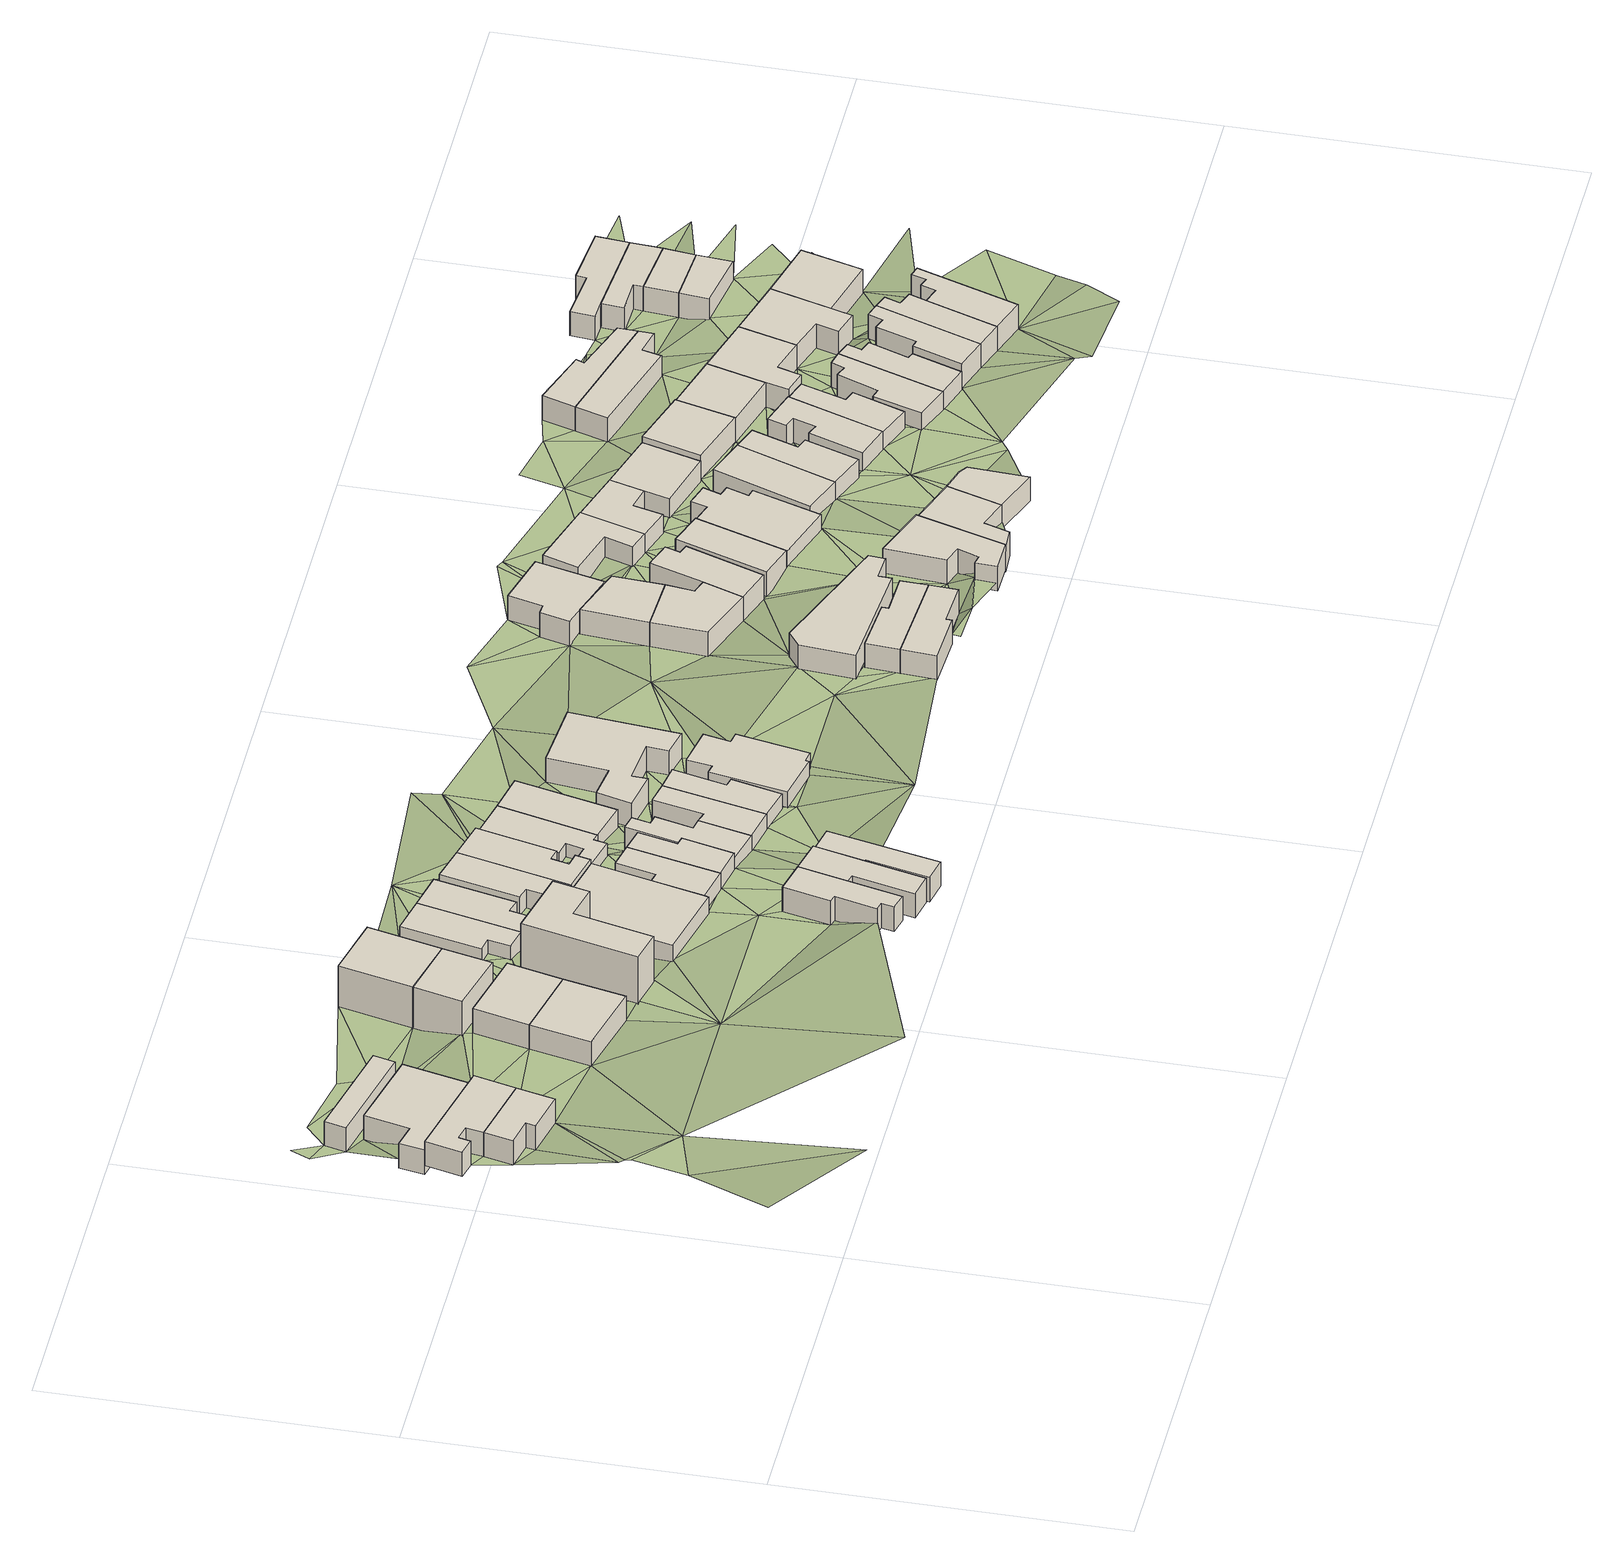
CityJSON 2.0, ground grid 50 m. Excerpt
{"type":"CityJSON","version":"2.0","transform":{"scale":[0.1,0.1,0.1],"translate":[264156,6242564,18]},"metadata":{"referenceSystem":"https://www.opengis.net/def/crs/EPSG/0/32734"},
"CityObjects":{
"building1":{"type":"Building","attributes":{"address":"Victoria Walk Woodstock 7915 Cape Town","building":"house","building:levels":1,"building_height":4.1,"plus_code":"4FRW3C9X+QFF","ground_height":21.72,"roof_height":25.82},"geometry":[{"type":"Solid","lod":"1","boundaries":[[[[0,1,2,3]],[[1,4,5,2]],[[4,6,7,5]],[[6,8,9,7]],[[8,10,11,9]],[[10,0,3,11]],[[3,2,5,7,9,11]],[[10,8,6,4,1,0]]]]}]},
"building2":{"type":"Building","attributes":{"address":"14 Victoria Walk Woodstock 7915 Cape Town","building":"house","building:levels":1,"building_height":4.1,"plus_code":"4FRW3C9X+QFV","ground_height":21.72,"roof_height":25.82},"geometry":[{"type":"Solid","lod":"1","boundaries":[[[[12,13,14,15]],[[13,16,17,14]],[[16,18,19,17]],[[18,20,21,19]],[[20,22,23,21]],[[22,0,3,23]],[[0,10,11,3]],[[10,12,15,11]],[[15,14,17,19,21,23,3,11]],[[10,0,22,20,18,16,13,12]]]]}]},
"building3":{"type":"Building","attributes":{"address":"12 Victoria Walk Woodstock 7915 Cape Town","building":"house","building:levels":1,"building_height":4.1,"plus_code":"4FRW3C9X+RFG","ground_height":20.21,"roof_height":24.31},"geometry":[{"type":"Solid","lod":"1","boundaries":[[[[24,25,26,27]],[[25,28,29,26]],[[28,30,31,29]],[[30,32,33,31]],[[32,34,35,33]],[[34,24,27,35]],[[27,26,29,31,33,35]],[[34,32,30,28,25,24]]]]}]},
"building4":{"type":"Building","attributes":{"building":"garage","building:levels":1,"building_height":4.1,"plus_code":"4FRW3C9X+VF4","ground_height":20.21,"roof_height":24.31},"geometry":[{"type":"Solid","lod":"1","boundaries":[[[[36,37,38,39]],[[37,40,41,38]],[[40,42,43,41]],[[42,36,39,43]],[[39,38,41,43]],[[42,40,37,36]]]]}]},
"building5":{"type":"Building","attributes":{"address":"15 Victoria Walk Woodstock Cape Town","building":"house","building:levels":1,"building_height":4.1,"plus_code":"4FRW3C9X+QH7","ground_height":21.55,"roof_height":25.65},"geometry":[{"type":"Solid","lod":"1","boundaries":[[[[44,45,46,47]],[[45,48,49,46]],[[48,50,51,49]],[[50,44,47,51]],[[47,46,49,51]],[[50,48,45,44]]]]}]},
"building6":{"type":"Building","attributes":{"address":"13 Victoria Walk Woodstock Cape Town","building":"house","building:levels":1,"building_height":4.1,"plus_code":"4FRW3C9X+QHW","ground_height":21.55,"roof_height":25.65},"geometry":[{"type":"Solid","lod":"1","boundaries":[[[[45,44,47,46]],[[44,52,53,47]],[[52,54,55,53]],[[54,45,46,55]],[[46,47,53,55]],[[54,52,44,45]]]]}]},
"building7":{"type":"Building","attributes":{"address":"11 Victoria Walk Woodstock Cape Town","building":"house","building:levels":2,"building_height":6.9,"plus_code":"4FRW3C9X+RHG","ground_height":20.07,"roof_height":26.97},"geometry":[{"type":"Solid","lod":"1","boundaries":[[[[56,57,58,59]],[[57,60,61,58]],[[60,62,63,61]],[[62,56,59,63]],[[59,58,61,63]],[[62,60,57,56]]]]}]},
"building8":{"type":"Building","attributes":{"address":"9 Victoria Walk Woodstock Cape Town","building":"house","building:levels":2,"building_height":6.9,"plus_code":"4FRW3C9X+VH5","ground_height":20.07,"roof_height":26.97},"geometry":[{"type":"Solid","lod":"1","boundaries":[[[[57,56,59,58]],[[56,64,65,59]],[[64,66,67,65]],[[66,57,58,67]],[[58,59,65,67]],[[66,64,56,57]]]]}]},
"building9":{"type":"Building","attributes":{"building":"yes","building:levels":3,"building_height":9.7,"plus_code":"4FRW3C9X+QJ2","ground_height":20.78,"roof_height":30.48},"geometry":[{"type":"Solid","lod":"1","boundaries":[[[[68,69,70,71]],[[69,72,73,70]],[[72,74,75,73]],[[74,76,77,75]],[[76,78,79,77]],[[78,68,71,79]],[[71,70,73,75,77,79]],[[78,76,74,72,69,68]]]]}]},
"building10":{"type":"Building","attributes":{"address":"18 Clarence Street Woodstock Cape Town","building":"house","building:levels":1,"building_height":4.1,"plus_code":"4FRW3C9X+RJQ","ground_height":19.46,"roof_height":23.56},"geometry":[{"type":"Solid","lod":"1","boundaries":[[[[80,81,82,83]],[[81,84,85,82]],[[84,86,87,85]],[[86,88,89,87]],[[88,90,91,89]],[[90,80,83,91]],[[83,82,85,87,89,91]],[[90,88,86,84,81,80]]]]}]},
"building11":{"type":"Building","attributes":{"address":"32 Barton Street Woodstock Cape Town","building":"house","building:levels":1,"building_height":4.1,"plus_code":"4FRW3C9X+MP2","ground_height":22.44,"roof_height":26.54},"geometry":[{"type":"Solid","lod":"1","boundaries":[[[[92,93,94,95]],[[93,96,97,94]],[[96,98,99,97]],[[98,100,101,99]],[[100,102,103,101]],[[102,104,105,103]],[[104,106,107,105]],[[106,108,109,107]],[[108,92,95,109]],[[95,94,97,99,101,103,105,107,109]],[[108,106,104,102,100,98,96,93,92]]]]}]},
"building12":{"type":"Building","attributes":{"building":"yes","building:levels":1,"building_height":4.1,"plus_code":"4FRW3C9X+QM8","ground_height":20.78,"roof_height":24.88},"geometry":[{"type":"Solid","lod":"1","boundaries":[[[[110,111,112,113]],[[111,114,115,112]],[[114,116,117,115]],[[116,118,119,117]],[[118,120,121,119]],[[120,110,113,121]],[[113,112,115,117,119,121]],[[120,118,116,114,111,110]]]]}]},
"building13":{"type":"Building","attributes":{"address":"34 Barton Street Woodstock Cape Town","building":"house","building:levels":1,"building_height":4.1,"plus_code":"4FRW3C9X+JPM","ground_height":22.44,"roof_height":26.54},"geometry":[{"type":"Solid","lod":"1","boundaries":[[[[122,92,95,123]],[[92,108,109,95]],[[108,124,125,109]],[[124,126,127,125]],[[126,128,129,127]],[[128,130,131,129]],[[130,122,123,131]],[[123,95,109,125,127,129,131]],[[130,128,126,124,108,92,122]]]]}]},
"building14":{"type":"Building","attributes":{"address":"16 Clarence Street Woodstock Cape Town","building":"house","building:levels":1,"building_height":4.1,"plus_code":"4FRW3C9X+RMF","ground_height":19.46,"roof_height":23.56},"geometry":[{"type":"Solid","lod":"1","boundaries":[[[[80,90,91,83]],[[90,132,133,91]],[[132,134,135,133]],[[134,136,137,135]],[[136,138,139,137]],[[138,80,83,139]],[[83,91,133,135,137,139]],[[138,136,134,132,90,80]]]]}]},
"building15":{"type":"Building","attributes":{"address":"23 Barton Street Woodstock Cape Town","building":"house","building:levels":1,"building_height":4.1,"plus_code":"4FRW3C9X+PPJ","ground_height":20.78,"roof_height":24.88},"geometry":[{"type":"Solid","lod":"1","boundaries":[[[[140,141,142,143]],[[141,144,145,142]],[[144,110,113,145]],[[110,120,121,113]],[[120,146,147,121]],[[146,140,143,147]],[[143,142,145,113,121,147]],[[146,120,110,144,141,140]]]]}]},
"building16":{"type":"Building","attributes":{"address":"36 Barton Street Woodstock Cape Town","building":"house","building:levels":1,"building_height":4.1,"plus_code":"4FRW3C9X+JPG","ground_height":21.69,"roof_height":25.79},"geometry":[{"type":"Solid","lod":"1","boundaries":[[[[148,149,150,151]],[[149,152,153,150]],[[152,154,155,153]],[[154,156,157,155]],[[156,158,159,157]],[[158,148,151,159]],[[151,150,153,155,157,159]],[[158,156,154,152,149,148]]]]}]},
"building17":{"type":"Building","attributes":{"address":"14 Clarence Street Woodstock Cape Town","building":"house","building:levels":1,"building_height":4.1,"plus_code":"4FRW3C9X+RMH","ground_height":19.46,"roof_height":23.56},"geometry":[{"type":"Solid","lod":"1","boundaries":[[[[160,161,162,163]],[[161,164,165,162]],[[164,166,167,165]],[[166,168,169,167]],[[168,170,171,169]],[[170,172,173,171]],[[172,174,175,173]],[[174,160,163,175]],[[163,162,165,167,169,171,173,175]],[[174,172,170,168,166,164,161,160]]]]}]},
"building18":{"type":"Building","attributes":{"address":"25 Barton Street Woodstock Cape Town","building":"house","building:levels":1,"building_height":4.1,"plus_code":"4FRW3C9X+PPG","ground_height":20.78,"roof_height":24.88},"geometry":[{"type":"Solid","lod":"1","boundaries":[[[[176,177,178,179]],[[177,180,181,178]],[[180,140,143,181]],[[140,146,147,143]],[[146,182,183,147]],[[182,176,179,183]],[[179,178,181,143,147,183]],[[182,146,140,180,177,176]]]]}]},
"building19":{"type":"Building","attributes":{"address":"12 Clarence Street Woodstock Cape Town","building":"house","building:levels":1,"building_height":4.1,"plus_code":"4FRW3C9X+RP7","ground_height":19.46,"roof_height":23.56},"geometry":[{"type":"Solid","lod":"1","boundaries":[[[[160,174,175,163]],[[174,184,185,175]],[[184,186,187,185]],[[186,188,189,187]],[[188,190,191,189]],[[190,192,193,191]],[[192,194,195,193]],[[194,160,163,195]],[[163,175,185,187,189,191,193,195]],[[194,192,190,188,186,184,174,160]]]]}]},
"building20":{"type":"Building","attributes":{"address":"27 Barton Street Woodstock Cape Town","building":"house","building:levels":1,"building_height":4.1,"plus_code":"4FRW3C9X+PPQ","ground_height":19.94,"roof_height":24.04},"geometry":[{"type":"Solid","lod":"1","boundaries":[[[[196,197,198,199]],[[197,200,201,198]],[[200,202,203,201]],[[202,204,205,203]],[[204,206,207,205]],[[206,208,209,207]],[[208,210,211,209]],[[210,212,213,211]],[[212,196,199,213]],[[199,198,201,203,205,207,209,211,213]],[[212,210,208,206,204,202,200,197,196]]]]}]},
"building21":{"type":"Building","attributes":{"address":"10 Clarence Street Woodstock Cape Town","building":"house","building:levels":1,"building_height":4.1,"plus_code":"4FRW3C9X+RP9","ground_height":18.64,"roof_height":22.74},"geometry":[{"type":"Solid","lod":"1","boundaries":[[[[214,215,216,217]],[[215,218,219,216]],[[218,220,221,219]],[[220,222,223,221]],[[222,224,225,223]],[[224,226,227,225]],[[226,228,229,227]],[[228,230,231,229]],[[230,232,233,231]],[[232,214,217,233]],[[217,216,219,221,223,225,227,229,231,233]],[[232,230,228,226,224,222,220,218,215,214]]]]}]},
"building22":{"type":"Building","attributes":{"address":"29 Barton Street Woodstock Cape Town","building":"house","building:levels":1,"building_height":4.1,"plus_code":"4FRW3C9X+PQ7","ground_height":19.94,"roof_height":24.04},"geometry":[{"type":"Solid","lod":"1","boundaries":[[[[234,235,236,237]],[[235,238,239,236]],[[238,196,199,239]],[[196,212,213,199]],[[212,240,241,213]],[[240,234,237,241]],[[237,236,239,199,213,241]],[[240,212,196,238,235,234]]]]}]},
"building23":{"type":"Building","attributes":{"address":"31 Barton Street Woodstock Cape Town","building":"house","building:levels":1,"building_height":4.1,"plus_code":"4FRW3C9X+PQQ","ground_height":19.94,"roof_height":24.04},"geometry":[{"type":"Solid","lod":"1","boundaries":[[[[234,240,241,237]],[[240,242,243,241]],[[242,244,245,243]],[[244,246,247,245]],[[246,248,249,247]],[[248,234,237,249]],[[237,241,243,245,247,249]],[[248,246,244,242,240,234]]]]}]},
"building24":{"type":"Building","attributes":{"address":"8 Clarence Street Woodstock Cape Town","building":"house","building:levels":1,"building_height":4.1,"plus_code":"4FRW3C9X+RQ3","ground_height":18.64,"roof_height":22.74},"geometry":[{"type":"Solid","lod":"1","boundaries":[[[[214,232,233,217]],[[232,250,251,233]],[[250,252,253,251]],[[252,214,217,253]],[[217,233,251,253]],[[252,250,232,214]]]]}]},
"building25":{"type":"Building","attributes":{"address":"12 Mountain Road Woodstock Cape Town","building":"house","building:levels":1,"building_height":4.1,"plus_code":"4FRW3C9X+PR3","ground_height":19.94,"roof_height":24.04},"geometry":[{"type":"Solid","lod":"1","boundaries":[[[[254,255,256,257]],[[255,258,259,256]],[[258,260,261,259]],[[260,262,263,261]],[[262,264,265,263]],[[264,266,267,265]],[[266,268,269,267]],[[268,270,271,269]],[[270,272,273,271]],[[272,254,257,273]],[[257,256,259,261,263,265,267,269,271,273]],[[272,270,268,266,264,262,260,258,255,254]]]]}]},
"building26":{"type":"Building","attributes":{"address":"6 Clarence Street Woodstock Cape Town","building":"house","building:levels":1,"building_height":4.1,"plus_code":"4FRW3C9X+QRM","ground_height":19.94,"roof_height":24.04},"geometry":[{"type":"Solid","lod":"1","boundaries":[[[[274,275,276,277]],[[275,278,279,276]],[[278,280,281,279]],[[280,282,283,281]],[[282,284,285,283]],[[284,286,287,285]],[[286,288,289,287]],[[288,290,291,289]],[[290,292,293,291]],[[292,274,277,293]],[[277,276,279,281,283,285,287,289,291,293]],[[292,290,288,286,284,282,280,278,275,274]]]]}]},
"building27":{"type":"Building","attributes":{"address":"29 Mountain Road Woodstock Cape Town","building":"house","building:levels":1,"building_height":4.1,"plus_code":"4FRW3C9X+JXV","ground_height":21.05,"roof_height":25.15},"geometry":[{"type":"Solid","lod":"1","boundaries":[[[[294,295,296,297]],[[295,298,299,296]],[[298,300,301,299]],[[300,302,303,301]],[[302,304,305,303]],[[304,294,297,305]],[[297,296,299,301,303,305]],[[304,302,300,298,295,294]]]]}]},
"building28":{"type":"Building","attributes":{"address":"27 Mountain Road Woodstock Cape Town","building":"house","building:levels":1,"building_height":4.1,"plus_code":"4FRW3C9X+MX7","ground_height":21.05,"roof_height":25.15},"geometry":[{"type":"Solid","lod":"1","boundaries":[[[[304,302,303,305]],[[302,306,307,303]],[[306,308,309,307]],[[308,310,311,309]],[[310,312,313,311]],[[312,304,305,313]],[[305,303,307,309,311,313]],[[312,310,308,306,302,304]]]]}]},
"building29":{"type":"Building","attributes":{"address":"25 Mountain Road Woodstock Cape Town","building":"retail","building:levels":1,"building_height":4.1,"plus_code":"4FRW3C9X+MXR","ground_height":21.05,"roof_height":25.15},"geometry":[{"type":"Solid","lod":"1","boundaries":[[[[314,315,316,317]],[[315,318,319,316]],[[318,320,321,319]],[[320,322,323,321]],[[322,324,325,323]],[[324,326,327,325]],[[326,314,317,327]],[[317,316,319,321,323,325,327]],[[326,324,322,320,318,315,314]]]]}]},
"building30":{"type":"Building","attributes":{"building":"house","building:levels":1,"building_height":4.1,"plus_code":"4FRW3C9X+QX2","ground_height":19.54,"roof_height":23.64},"geometry":[{"type":"Solid","lod":"1","boundaries":[[[[328,329,330,331]],[[329,332,333,330]],[[332,334,335,333]],[[334,336,337,335]],[[336,338,339,337]],[[338,328,331,339]],[[331,330,333,335,337,339]],[[338,336,334,332,329,328]]]]}]},
"building31":{"type":"Building","attributes":{"address":"15 Mountain Road Woodstock Cape Town","building":"house","building:levels":1,"building_height":4.1,"plus_code":"4FRW3C9X+QXR","ground_height":19.54,"roof_height":23.64},"geometry":[{"type":"Solid","lod":"1","boundaries":[[[[332,340,341,333]],[[340,342,343,341]],[[342,334,335,343]],[[334,332,333,335]],[[333,341,343,335]],[[334,342,340,332]]]]}]},
"building32":{"type":"Building","attributes":{"address":"13 Mountain Road Woodstock Cape Town","building":"house","building:levels":1,"building_height":4.1,"plus_code":"4FRW3C9X+RXF","ground_height":18.32,"roof_height":22.42},"geometry":[{"type":"Solid","lod":"1","boundaries":[[[[344,345,346,347]],[[345,348,349,346]],[[348,350,351,349]],[[350,352,353,351]],[[352,354,355,353]],[[354,344,347,355]],[[347,346,349,351,353,355]],[[354,352,350,348,345,344]]]]}]},
"building33":{"type":"Building","attributes":{"address":"Cape Town","building":"house","building:levels":1,"building_height":4.1,"plus_code":"4FRW3F92+Q26","ground_height":19.54,"roof_height":23.64},"geometry":[{"type":"Solid","lod":"1","boundaries":[[[[338,356,357,339]],[[356,358,359,357]],[[358,360,361,359]],[[360,362,363,361]],[[362,364,365,363]],[[364,328,331,365]],[[328,338,339,331]],[[339,357,359,361,363,365,331]],[[328,364,362,360,358,356,338]]]]}]},
"building34":{"type":"Building","attributes":{"address":"12 Dundonald Street Woodstock Cape Town","building":"house","building:levels":1,"building_height":4.1,"plus_code":"4FRW3F92+M25","ground_height":21.05,"roof_height":25.15},"geometry":[{"type":"Solid","lod":"1","boundaries":[[[[366,367,368,369]],[[367,370,371,368]],[[370,372,373,371]],[[372,374,375,373]],[[374,376,377,375]],[[376,378,379,377]],[[378,380,381,379]],[[380,366,369,381]],[[369,368,371,373,375,377,379,381]],[[380,378,376,374,372,370,367,366]]]]}]},
"building35":{"type":"Building","attributes":{"address":"Cape Town","building":"house","building:levels":1,"building_height":4.1,"plus_code":"4FRW3F92+Q23","ground_height":19.54,"roof_height":23.64},"geometry":[{"type":"Solid","lod":"1","boundaries":[[[[382,383,384,385]],[[383,386,387,384]],[[386,388,389,387]],[[388,382,385,389]],[[385,384,387,389]],[[388,386,383,382]]]]}]},
"building36":{"type":"Building","attributes":{"address":"14 Dundonald Street Woodstock Cape Town","building":"house","building:levels":1,"building_height":4.1,"plus_code":"4FRW3F92+J3V","ground_height":20.57,"roof_height":24.67},"geometry":[{"type":"Solid","lod":"1","boundaries":[[[[390,391,392,393]],[[391,394,395,392]],[[394,396,397,395]],[[396,398,399,397]],[[398,400,401,399]],[[400,390,393,401]],[[393,392,395,397,399,401]],[[400,398,396,394,391,390]]]]}]},
"building37":{"type":"Building","attributes":{"address":"15 Carey Street Woodstock Cape Town","building":"house","building:levels":1,"building_height":4.1,"plus_code":"4FRW3F92+R2F","ground_height":18.37,"roof_height":22.47},"geometry":[{"type":"Solid","lod":"1","boundaries":[[[[402,403,404,405]],[[403,406,407,404]],[[406,408,409,407]],[[408,410,411,409]],[[410,412,413,411]],[[412,402,405,413]],[[405,404,407,409,411,413]],[[412,410,408,406,403,402]]]]}]},
"building38":{"type":"Building","attributes":{"address":"Cape Town","building":"house","building:levels":1,"building_height":4.1,"plus_code":"4FRW3F92+P2Q","ground_height":19.34,"roof_height":23.44},"geometry":[{"type":"Solid","lod":"1","boundaries":[[[[414,415,416,417]],[[415,418,419,416]],[[418,420,421,419]],[[420,422,423,421]],[[422,424,425,423]],[[424,426,427,425]],[[426,428,429,427]],[[428,430,431,429]],[[430,432,433,431]],[[432,414,417,433]],[[417,416,419,421,423,425,427,429,431,433]],[[432,430,428,426,424,422,420,418,415,414]]]]}]},
"building39":{"type":"Building","attributes":{"address":"16 Dundonald Street Woodstock Cape Town","building":"house","building:levels":1,"building_height":4.1,"plus_code":"4FRW3F92+J3X","ground_height":20.57,"roof_height":24.67},"geometry":[{"type":"Solid","lod":"1","boundaries":[[[[400,398,399,401]],[[398,434,435,399]],[[434,436,437,435]],[[436,438,439,437]],[[438,400,401,439]],[[401,399,435,437,439]],[[438,436,434,398,400]]]]}]},
"building40":{"type":"Building","attributes":{"address":"13 Carey Street Woodstock Cape Town","building":"house","building:levels":1,"building_height":4.1,"plus_code":"4FRW3F92+R36","ground_height":18.31,"roof_height":22.41},"geometry":[{"type":"Solid","lod":"1","boundaries":[[[[440,441,442,443]],[[441,444,445,442]],[[444,446,447,445]],[[446,448,449,447]],[[448,450,451,449]],[[450,440,443,451]],[[443,442,445,447,449,451]],[[450,448,446,444,441,440]]]]}]},
"building41":{"type":"Building","attributes":{"address":"Dundonald Street Woodstock Cape Town","building":"house","building:levels":1,"building_height":4.1,"plus_code":"4FRW3F92+P3X","ground_height":19.34,"roof_height":23.44},"geometry":[{"type":"Solid","lod":"1","boundaries":[[[[452,453,454,455]],[[453,456,457,454]],[[456,458,459,457]],[[458,452,455,459]],[[455,454,457,459]],[[458,456,453,452]]]]}]},
"building42":{"type":"Building","attributes":{"address":"11 Carey Street Woodstock Cape Town","building":"house","building:levels":1,"building_height":4.1,"plus_code":"4FRW3F92+Q3X","ground_height":18.31,"roof_height":22.41},"geometry":[{"type":"Solid","lod":"1","boundaries":[[[[460,440,443,461]],[[440,450,451,443]],[[450,462,463,451]],[[462,464,465,463]],[[464,460,461,465]],[[461,443,451,463,465]],[[464,462,450,440,460]]]]}]},
"building43":{"type":"Building","attributes":{"address":"Dundonald Street Woodstock Cape Town","building":"house","building:levels":1,"building_height":4.1,"plus_code":"4FRW3F92+P4M","ground_height":19.34,"roof_height":23.44},"geometry":[{"type":"Solid","lod":"1","boundaries":[[[[458,466,467,459]],[[466,468,469,467]],[[468,470,471,469]],[[470,472,473,471]],[[472,452,455,473]],[[452,458,459,455]],[[459,467,469,471,473,455]],[[452,472,470,468,466,458]]]]}]},
"building44":{"type":"Building","attributes":{"address":"17 Dundonald Street Woodstock Cape Town","building":"house","building:levels":1,"building_height":4.1,"plus_code":"4FRW3F92+P49","ground_height":19.34,"roof_height":23.44},"geometry":[{"type":"Solid","lod":"1","boundaries":[[[[474,475,476,477]],[[475,478,479,476]],[[478,480,481,479]],[[480,482,483,481]],[[482,484,485,483]],[[484,486,487,485]],[[486,488,489,487]],[[488,474,477,489]],[[477,476,479,481,483,485,487,489]],[[488,486,484,482,480,478,475,474]]]]}]},
"building45":{"type":"Building","attributes":{"address":"9 Carey Street Woodstock Cape Town","building":"house","building:levels":1,"building_height":4.1,"plus_code":"4FRW3F92+Q4W","ground_height":19.34,"roof_height":23.44},"geometry":[{"type":"Solid","lod":"1","boundaries":[[[[490,491,492,493]],[[491,494,495,492]],[[494,496,497,495]],[[496,490,493,497]],[[493,492,495,497]],[[496,494,491,490]]]]}]},
"building46":{"type":"Building","attributes":{"address":"19 Dundonald Street Woodstock Cape Town","building":"house","building:levels":1,"building_height":4.1,"plus_code":"4FRW3F92+P5F","ground_height":19.14,"roof_height":23.24},"geometry":[{"type":"Solid","lod":"1","boundaries":[[[[498,499,500,501]],[[499,502,503,500]],[[502,504,505,503]],[[504,506,507,505]],[[506,508,509,507]],[[508,498,501,509]],[[501,500,503,505,507,509]],[[508,506,504,502,499,498]]]]}]},
"building47":{"type":"Building","attributes":{"address":"21 Dundonald Street Woodstock Cape Town","building":"house","building:levels":1,"building_height":4.1,"plus_code":"4FRW3F92+M5W","ground_height":19.14,"roof_height":23.24},"geometry":[{"type":"Solid","lod":"1","boundaries":[[[[510,511,512,513]],[[511,514,515,512]],[[514,516,517,515]],[[516,518,519,517]],[[518,520,521,519]],[[520,522,523,521]],[[522,524,525,523]],[[524,510,513,525]],[[513,512,515,517,519,521,523,525]],[[524,522,520,518,516,514,511,510]]]]}]},
"building48":{"type":"Building","attributes":{"address":"7 Carey Street Woodstock Cape Town","building":"house","building:levels":1,"building_height":4.1,"plus_code":"4FRW3F92+Q5M","ground_height":19.14,"roof_height":23.24},"geometry":[{"type":"Solid","lod":"1","boundaries":[[[[526,527,528,529]],[[527,530,531,528]],[[530,532,533,531]],[[532,526,529,533]],[[529,528,531,533]],[[532,530,527,526]]]]}]},
"building49":{"type":"Building","attributes":{"address":"23 Dundonald Street Woodstock Cape Town","building":"house","building:levels":1,"building_height":4.1,"plus_code":"4FRW3F92+P62","ground_height":19.14,"roof_height":23.24},"geometry":[{"type":"Solid","lod":"1","boundaries":[[[[534,535,536,537]],[[535,538,539,536]],[[538,540,541,539]],[[540,542,543,541]],[[542,510,513,543]],[[510,524,525,513]],[[524,544,545,525]],[[544,534,537,545]],[[537,536,539,541,543,513,525,545]],[[544,524,510,542,540,538,535,534]]]]}]},
"building50":{"type":"Building","attributes":{"address":"13 Rhodesia Square Woodstock Cape Town","building":"house","building:levels":1,"building_height":4.1,"plus_code":"4FRW3F92+R5J","ground_height":18.18,"roof_height":22.28},"geometry":[{"type":"Solid","lod":"1","boundaries":[[[[546,547,548,549]],[[547,550,551,548]],[[550,552,553,551]],[[552,554,555,553]],[[554,556,557,555]],[[556,546,549,557]],[[549,548,551,553,555,557]],[[556,554,552,550,547,546]]]]}]},
"building51":{"type":"Building","attributes":{"address":"5 Carey Street Woodstock Cape Town","building":"house","building:levels":1,"building_height":4.1,"plus_code":"4FRW3F92+Q6C","ground_height":19.14,"roof_height":23.24},"geometry":[{"type":"Solid","lod":"1","boundaries":[[[[558,526,529,559]],[[526,532,533,529]],[[532,560,561,533]],[[560,562,563,561]],[[562,564,565,563]],[[564,566,567,565]],[[566,558,559,567]],[[559,529,533,561,563,565,567]],[[566,564,562,560,532,526,558]]]]}]},
"building52":{"type":"Building","attributes":{"address":"11 Rhodesia Square Woodstock Cape Town","building":"house","building:levels":1,"building_height":4.1,"plus_code":"4FRW3F92+R5W","ground_height":18.18,"roof_height":22.28},"geometry":[{"type":"Solid","lod":"1","boundaries":[[[[546,556,557,549]],[[556,568,569,557]],[[568,570,571,569]],[[570,572,573,571]],[[572,574,575,573]],[[574,546,549,575]],[[549,557,569,571,573,575]],[[574,572,570,568,556,546]]]]}]},
"building53":{"type":"Building","attributes":{"address":"25 Dundonald Street Woodstock Cape Town","building":"house","building:levels":1,"building_height":4.1,"plus_code":"4FRW3F92+M6M","ground_height":20.37,"roof_height":24.47},"geometry":[{"type":"Solid","lod":"1","boundaries":[[[[576,577,578,579]],[[577,580,581,578]],[[580,582,583,581]],[[582,584,585,583]],[[584,586,587,585]],[[586,588,589,587]],[[588,590,591,589]],[[590,576,579,591]],[[579,578,581,583,585,587,589,591]],[[590,588,586,584,582,580,577,576]]]]}]},
"building54":{"type":"Building","attributes":{"address":"27 Dundonald Street Woodstock Cape Town","building":"house","building:levels":1,"building_height":4.1,"plus_code":"4FRW3F92+M6H","ground_height":20.37,"roof_height":24.47},"geometry":[{"type":"Solid","lod":"1","boundaries":[[[[592,593,594,595]],[[593,596,597,594]],[[596,598,599,597]],[[598,576,579,599]],[[576,590,591,579]],[[590,600,601,591]],[[600,592,595,601]],[[595,594,597,599,579,591,601]],[[600,590,576,598,596,593,592]]]]}]},
"building55":{"type":"Building","attributes":{"address":"3 Carey Street Woodstock Cape Town","building":"house","building:levels":1,"building_height":4.1,"plus_code":"4FRW3F92+Q69","ground_height":19.14,"roof_height":23.24},"geometry":[{"type":"Solid","lod":"1","boundaries":[[[[602,558,559,603]],[[558,566,567,559]],[[566,604,605,567]],[[604,606,607,605]],[[606,608,609,607]],[[608,610,611,609]],[[610,602,603,611]],[[603,559,567,605,607,609,611]],[[610,608,606,604,566,558,602]]]]}]},
"building56":{"type":"Building","attributes":{"address":"29 Dundonald Street Woodstock Cape Town","building":"house","building:levels":1,"building_height":4.1,"plus_code":"4FRW3F92+M7F","ground_height":20.37,"roof_height":24.47},"geometry":[{"type":"Solid","lod":"1","boundaries":[[[[592,600,601,595]],[[600,612,613,601]],[[612,614,615,613]],[[614,616,617,615]],[[616,618,619,617]],[[618,620,621,619]],[[620,622,623,621]],[[622,592,595,623]],[[595,601,613,615,617,619,621,623]],[[622,620,618,616,614,612,600,592]]]]}]},
"building57":{"type":"Building","attributes":{"address":"1 Carey Street Woodstock Cape Town","building":"house","building:levels":1,"building_height":4.1,"plus_code":"4FRW3F92+Q74","ground_height":19.14,"roof_height":23.24},"geometry":[{"type":"Solid","lod":"1","boundaries":[[[[602,610,611,603]],[[610,624,625,611]],[[624,626,627,625]],[[626,602,603,627]],[[603,611,625,627]],[[626,624,610,602]]]]}]},
"building58":{"type":"Building","attributes":{"address":"12 Altona Grove Woodstock Cape Town","building":"house","building:levels":1,"building_height":4.1,"plus_code":"4FRW3F92+R73","ground_height":18.18,"roof_height":22.28},"geometry":[{"type":"Solid","lod":"1","boundaries":[[[[628,629,630,631]],[[629,632,633,630]],[[632,634,635,633]],[[634,628,631,635]],[[631,630,633,635]],[[634,632,629,628]]]]}]},
"building59":{"type":"Building","attributes":{"address":"6 Altona Grove Woodstock Cape Town","building":"house","building:levels":1,"building_height":4.1,"plus_code":"4FRW3F92+R7V","ground_height":18.18,"roof_height":22.28},"geometry":[{"type":"Solid","lod":"1","boundaries":[[[[636,637,638,639]],[[637,640,641,638]],[[640,642,643,641]],[[642,644,645,643]],[[644,646,647,645]],[[646,636,639,647]],[[639,638,641,643,645,647]],[[646,644,642,640,637,636]]]]}]},
"building60":{"type":"Building","attributes":{"address":"4 Altona Grove Woodstock Cape Town","building":"house","building:levels":1,"building_height":4.1,"plus_code":"4FRW3F92+V72","ground_height":18.18,"roof_height":22.28},"geometry":[{"type":"Solid","lod":"1","boundaries":[[[[648,649,650,651]],[[649,652,653,650]],[[652,654,655,653]],[[654,656,657,655]],[[656,637,638,657]],[[637,636,639,638]],[[636,648,651,639]],[[651,650,653,655,657,638,639]],[[636,637,656,654,652,649,648]]]]}]},
"building61":{"type":"Building","attributes":{"address":"8 Altona Grove Woodstock Cape Town","building":"house","building:levels":1,"building_height":4.1,"plus_code":"4FRW3F92+R7G","ground_height":18.18,"roof_height":22.28},"geometry":[{"type":"Solid","lod":"1","boundaries":[[[[646,644,645,647]],[[644,629,630,645]],[[629,628,631,630]],[[628,646,647,631]],[[647,645,630,631]],[[628,629,644,646]]]]}]},
"terrain1":{"type":"TINRelief","geometry":[{"type":"CompositeSurface","lod":"1","boundaries":[[[658,659,660]],[[659,661,660]],[[660,661,662]],[[662,661,663]],[[664,6,1]],[[1,0,18]],[[8,664,663]],[[20,18,22]],[[22,18,0]],[[6,4,1]],[[661,8,663]],[[6,664,8]],[[665,666,28]],[[40,665,28]],[[37,667,40]],[[668,667,37]],[[8,661,48]],[[28,42,40]],[[10,8,48]],[[36,669,37]],[[661,670,671]],[[661,671,48]],[[28,25,42]],[[10,45,12]],[[36,672,669]],[[45,10,48]],[[673,25,12]],[[12,45,54]],[[42,25,673]],[[673,12,54]],[[36,42,57]],[[50,48,671]],[[66,672,36]],[[42,673,57]],[[50,671,674]],[[671,670,675]],[[57,66,36]],[[676,674,671]],[[673,54,677]],[[50,674,44]],[[671,678,676]],[[677,54,52]],[[674,679,44]],[[52,44,679]],[[678,671,680]],[[675,96,671]],[[52,681,677]],[[681,56,677]],[[680,671,96]],[[52,679,681]],[[676,678,74]],[[74,682,676]],[[681,679,683]],[[679,684,683]],[[56,681,685]],[[681,683,686]],[[64,56,685]],[[76,684,679]],[[74,678,114]],[[96,675,98]],[[678,680,687]],[[74,114,76]],[[96,93,680]],[[684,76,688]],[[76,114,688]],[[108,689,124]],[[690,688,114]],[[680,93,92]],[[691,692,688]],[[690,693,688]],[[680,694,687]],[[688,693,691]],[[695,687,694]],[[696,690,114]],[[697,64,685]],[[694,680,92]],[[698,691,693]],[[130,699,700]],[[701,698,693]],[[701,693,702]],[[696,703,690]],[[696,114,111]],[[685,80,697]],[[161,691,698]],[[694,92,704]],[[141,110,144]],[[111,703,696]],[[122,704,92]],[[138,691,161]],[[110,141,111]],[[705,158,706]],[[80,138,697]],[[707,703,111]],[[111,141,707]],[[122,708,704]],[[140,707,141]],[[697,138,161]],[[122,158,708]],[[709,710,711]],[[710,709,712]],[[697,161,160]],[[707,140,713]],[[710,712,714]],[[180,177,176]],[[714,712,715]],[[140,180,713]],[[716,158,705]],[[708,158,717]],[[718,714,715]],[[176,206,180]],[[194,697,160]],[[710,714,719]],[[206,713,180]],[[720,713,721]],[[721,713,206]],[[722,717,158]],[[194,710,719]],[[200,723,724]],[[206,204,721]],[[724,725,200]],[[200,204,202]],[[716,722,158]],[[726,721,204]],[[204,200,284]],[[725,235,200]],[[722,727,717]],[[200,235,284]],[[204,284,726]],[[697,194,728]],[[727,722,729]],[[284,282,726]],[[729,730,727]],[[284,235,286]],[[731,194,719]],[[729,722,732]],[[716,732,722]],[[286,235,234]],[[730,729,272]],[[282,252,726]],[[731,719,214]],[[733,730,272]],[[234,248,286]],[[272,248,733]],[[732,716,734]],[[731,728,194]],[[278,282,280]],[[282,278,252]],[[272,268,248]],[[214,252,731]],[[268,272,735]],[[734,736,732]],[[290,288,286]],[[286,248,290]],[[292,248,268]],[[290,248,292]],[[716,737,734]],[[268,274,292]],[[268,266,274]],[[738,739,266]],[[740,252,278]],[[740,731,252]],[[734,737,739]],[[741,737,716]],[[740,278,275]],[[739,742,266]],[[274,266,742]],[[742,275,274]],[[737,743,739]],[[743,742,739]],[[741,744,737]],[[745,737,744]],[[743,737,745]],[[746,745,744]],[[275,350,740]],[[742,350,275]],[[746,310,745]],[[742,743,747]],[[743,748,747]],[[350,749,740]],[[750,742,747]],[[751,752,753]],[[300,298,751]],[[745,310,315]],[[742,750,350]],[[338,747,748]],[[751,753,300]],[[308,306,310]],[[754,350,750]],[[749,350,348]],[[356,338,748]],[[306,315,310]],[[755,300,753]],[[302,300,372]],[[356,748,322]],[[344,749,348]],[[753,756,755]],[[306,302,372]],[[755,372,300]],[[754,757,350]],[[320,315,306]],[[315,320,318]],[[345,344,348]],[[320,306,372]],[[332,329,328]],[[754,340,757]],[[374,372,755]],[[374,755,758]],[[320,372,370]],[[388,356,322]],[[328,364,332]],[[320,370,322]],[[340,332,364]],[[388,322,759]],[[760,356,388]],[[757,340,761]],[[356,760,358]],[[762,757,406]],[[340,364,761]],[[322,370,763]],[[406,757,761]],[[388,386,760]],[[759,322,763]],[[764,344,762]],[[362,360,358]],[[761,364,362]],[[403,762,406]],[[358,760,386]],[[358,386,362]],[[765,766,767]],[[367,763,370]],[[768,406,761]],[[769,362,386]],[[770,762,403]],[[362,769,761]],[[770,764,762]],[[383,769,386]],[[402,770,403]],[[383,771,769]],[[772,763,367]],[[367,400,772]],[[773,383,774]],[[420,763,775]],[[383,773,771]],[[763,772,775]],[[773,776,771]],[[776,777,771]],[[773,428,776]],[[422,420,424]],[[775,453,420]],[[770,402,778]],[[428,779,424]],[[400,438,780]],[[776,781,777]],[[772,400,780]],[[453,424,420]],[[436,780,438]],[[776,428,453]],[[428,424,453]],[[782,436,783]],[[780,784,772]],[[440,778,402]],[[453,494,776]],[[780,436,782]],[[784,780,785]],[[784,785,468]],[[786,785,780]],[[494,453,452]],[[782,787,780]],[[491,778,440]],[[484,468,785]],[[452,788,494]],[[787,789,780]],[[789,786,780]],[[470,468,478]],[[452,472,788]],[[470,478,472]],[[478,468,484]],[[788,496,494]],[[480,484,482]],[[484,480,478]],[[790,778,491]],[[778,791,792]],[[472,496,788]],[[789,793,786]],[[475,472,478]],[[496,472,475]],[[789,787,794]],[[790,791,778]],[[789,795,793]],[[490,790,491]],[[794,787,588]],[[496,475,796]],[[793,795,797]],[[474,796,475]],[[798,791,790]],[[797,795,799]],[[800,588,787]],[[797,516,801]],[[802,474,508]],[[802,796,474]],[[799,516,797]],[[791,798,803]],[[508,801,516]],[[802,508,562]],[[790,490,804]],[[508,516,562]],[[516,511,562]],[[511,516,514]],[[588,800,590]],[[526,804,490]],[[562,566,564]],[[566,562,511]],[[600,590,800]],[[805,806,586]],[[511,510,566]],[[582,586,584]],[[612,800,807]],[[542,808,805]],[[586,582,805]],[[510,542,606]],[[566,510,606]],[[600,800,612]],[[542,805,606]],[[526,558,804]],[[805,582,606]],[[606,604,566]],[[809,572,570]],[[804,554,552]],[[577,606,582]],[[810,612,807]],[[580,577,582]],[[572,809,811]],[[554,804,558]],[[608,606,577]],[[809,570,568]],[[608,577,576]],[[576,598,608]],[[610,608,598]],[[598,596,593]],[[812,554,558]],[[556,554,640]],[[568,656,809]],[[810,813,612]],[[568,556,640]],[[592,620,593]],[[622,620,592]],[[640,656,568]],[[593,814,598]],[[812,558,602]],[[814,593,620]],[[640,554,629]],[[598,815,610]],[[629,554,812]],[[816,612,813]],[[620,618,814]],[[656,640,637]],[[815,598,814]],[[612,817,818]],[[640,629,644]],[[818,815,814]],[[817,612,816]],[[642,640,644]],[[819,812,602]],[[602,820,819]],[[821,815,818]],[[815,822,820]],[[820,823,819]],[[824,819,825]],[[826,824,827]],[[828,826,827]],[[828,829,830]]]}]}
},
"vertices":[
[75,505,37],[65,463,37],[65,463,78],[75,505,78],[106,454,37],[106,454,78],[103,440,37],[103,440,78],[165,426,37],[165,426,78],[178,482,37],[178,482,78],
[193,543,37],[40,578,37],[40,578,78],[193,543,78],[27,524,37],[27,524,78],[53,518,37],[53,518,78],[57,535,37],[57,535,78],[79,530,37],[79,530,78],
[193,543,22],[216,645,22],[216,645,63],[193,543,63],[97,673,22],[97,673,63],[82,607,22],[82,607,63],[47,615,22],[47,615,63],[40,578,22],[40,578,63],
[227,687,22],[74,722,22],[74,722,63],[227,687,63],[66,690,22],[66,690,63],[219,655,22],[219,655,63],
[422,469,36],[316,493,36],[316,493,77],[422,469,77],[297,405,36],[297,405,77],[403,379,36],[403,379,77],
[441,549,36],[441,549,77],[335,574,36],[335,574,77],
[438,637,21],[348,658,21],[348,658,90],[438,637,90],[331,587,21],[331,587,90],[422,565,21],[422,565,90],
[463,744,21],[463,744,90],[373,765,21],[373,765,90],
[429,368,28],[477,357,28],[477,357,125],[429,368,125],[504,472,28],[504,472,125],[555,460,28],[555,460,125],[567,513,28],[567,513,125],[468,536,28],[468,536,125],
[570,699,15],[516,711,15],[516,711,56],[570,699,56],[490,594,15],[490,594,56],[511,590,15],[511,590,56],[504,557,15],[504,557,56],[537,550,15],[537,550,56],
[714,210,44],[666,221,44],[666,221,85],[714,210,85],[650,152,44],[650,152,85],[661,149,44],[661,149,85],[646,88,44],[646,88,85],[658,85,44],[658,85,85],[654,66,44],[654,66,85],[679,60,44],[679,60,85],[697,138,44],[697,138,85],
[665,399,28],[685,485,28],[685,485,69],[665,399,69],[573,511,28],[573,511,69],[533,343,28],[533,343,69],[645,317,28],[645,317,69],[647,323,28],[647,323,69],
[762,199,44],[762,199,85],[709,135,44],[709,135,85],[688,45,44],[688,45,85],[724,37,44],[724,37,85],[745,128,44],[745,128,85],
[572,542,15],[572,542,56],[579,574,15],[579,574,56],[599,569,15],[599,569,56],[625,687,15],[625,687,56],
[729,446,28],[692,454,28],[692,454,69],[729,446,69],[679,396,28],[679,396,69],[699,312,28],[699,312,69],
[762,199,37],[745,128,37],[745,128,78],[762,199,78],[755,126,37],[755,126,78],[735,35,37],[735,35,78],[771,27,37],[771,27,78],[806,190,37],[806,190,78],
[688,669,15],[636,682,15],[636,682,56],[688,669,56],[610,567,15],[610,567,56],[628,562,15],[628,562,56],[622,533,15],[622,533,56],[605,538,15],[605,538,56],[600,517,15],[600,517,56],[650,505,15],[650,505,56],
[763,378,28],[750,381,28],[750,381,69],[763,378,69],[763,438,28],[763,438,69],[745,303,28],[745,303,69],
[709,491,15],[709,491,56],[714,513,15],[714,513,56],[694,517,15],[694,517,56],[700,543,15],[700,543,56],[718,539,15],[718,539,56],[745,655,15],[745,655,56],
[816,367,19],[799,370,19],[799,370,60],[816,367,60],[812,425,19],[812,425,60],[798,428,19],[798,428,60],[804,455,19],[804,455,60],[782,460,19],[782,460,60],[763,378,19],[763,378,60],[745,303,19],[745,303,60],[798,290,19],[798,290,60],
[809,639,6],[753,652,6],[753,652,47],[809,639,47],[726,537,6],[726,537,47],[747,533,6],[747,533,47],[741,507,6],[741,507,47],[714,513,6],[714,513,47],[709,491,6],[709,491,47],[759,479,6],[759,479,47],[763,498,6],[763,498,47],[774,495,6],[774,495,47],
[880,429,19],[847,436,19],[847,436,60],[880,429,60],[831,362,19],[831,362,60],[848,280,19],[848,280,60],
[895,269,19],[895,269,60],[912,342,19],[912,342,60],[899,345,19],[899,345,60],[917,423,19],[917,423,60],
[833,480,6],[833,480,47],[867,627,6],[867,627,47],
[900,262,19],[971,248,19],[971,248,60],[900,262,60],[972,253,19],[972,253,60],[989,250,19],[989,250,60],[1009,356,19],[1009,356,60],[992,359,19],[992,359,60],[1000,398,19],[1000,398,60],[941,409,19],[941,409,60],[935,372,19],[935,372,60],[921,375,19],[921,375,60],
[995,426,19],[1010,585,19],[1010,585,60],[995,426,60],[907,593,19],[907,593,60],[897,505,19],[897,505,60],[847,512,19],[847,512,60],[834,461,19],[834,461,60],[891,450,19],[891,450,60],[892,473,19],[892,473,60],[958,467,19],[958,467,60],[955,435,19],[955,435,60],
[1214,124,31],[1294,120,31],[1294,120,72],[1214,124,72],[1294,128,31],[1294,128,72],[1360,125,31],[1360,125,72],[1362,166,31],[1362,166,72],[1217,175,31],[1217,175,72],
[1363,206,31],[1363,206,72],[1302,208,31],[1302,208,72],[1302,218,31],[1302,218,72],[1220,224,31],[1220,224,72],
[1193,230,31],[1366,217,31],[1366,217,72],[1193,230,72],[1367,236,31],[1367,236,72],[1406,234,31],[1406,234,72],[1408,258,31],[1408,258,72],[1222,327,31],[1222,327,72],[1199,310,31],[1199,310,72],
[1327,466,15],[1306,473,15],[1306,473,56],[1327,466,56],[1311,514,15],[1311,514,56],[1227,518,15],[1227,518,56],[1222,437,15],[1222,437,56],[1306,407,15],[1306,407,56],
[1315,588,15],[1315,588,56],[1235,615,15],[1235,615,56],
[1260,718,3],[1248,668,3],[1248,668,44],[1260,718,44],[1233,669,3],[1233,669,44],[1222,626,3],[1222,626,44],[1316,597,3],[1316,597,44],[1340,697,3],[1340,697,44],
[1358,390,15],[1358,390,56],[1398,504,15],[1398,504,56],[1384,509,15],[1384,509,56],[1391,531,15],[1391,531,56],[1353,544,15],[1353,544,56],
[1468,83,31],[1507,213,31],[1507,213,72],[1468,83,72],[1426,242,31],[1426,242,72],[1420,153,31],[1420,153,72],[1446,144,31],[1446,144,72],[1435,113,31],[1435,113,72],[1421,116,31],[1421,116,72],[1419,84,31],[1419,84,72],
[1416,371,15],[1460,504,15],[1460,504,56],[1416,371,56],[1410,521,15],[1410,521,56],[1365,387,15],[1365,387,56],
[1507,213,26],[1468,83,26],[1468,83,67],[1507,213,67],[1502,85,26],[1502,85,67],[1514,122,26],[1514,122,67],[1557,107,26],[1557,107,67],[1582,187,26],[1582,187,67],
[1455,660,4],[1354,690,4],[1354,690,45],[1455,660,45],[1338,638,4],[1338,638,45],[1409,617,4],[1409,617,45],[1396,576,4],[1396,576,45],[1427,566,4],[1427,566,45],
[1460,504,13],[1416,371,13],[1416,371,54],[1460,504,54],[1504,342,13],[1504,342,54],[1537,442,13],[1537,442,54],[1525,445,13],[1525,445,54],[1536,477,13],[1536,477,54],[1520,482,13],[1520,482,54],[1529,508,13],[1529,508,54],[1497,518,13],[1497,518,54],[1489,494,13],[1489,494,54],
[1624,82,26],[1624,82,67],[1628,169,26],[1628,169,67],[1616,177,26],[1616,177,67],
[1533,636,3],[1455,660,3],[1455,660,44],[1533,636,44],[1427,566,3],[1427,566,44],[1474,551,3],[1474,551,44],[1485,594,3],[1485,594,44],[1519,586,3],[1519,586,44],
[1629,482,13],[1570,503,13],[1570,503,54],[1629,482,54],[1518,360,13],[1518,360,54],[1577,338,13],[1577,338,54],
[1621,610,3],[1621,610,44],[1509,549,3],[1509,549,44],[1597,525,3],[1597,525,44],
[1631,317,13],[1631,317,54],[1658,396,13],[1658,396,54],[1641,402,13],[1641,402,54],[1664,469,13],[1664,469,54],
[1745,437,13],[1692,454,13],[1692,454,54],[1745,437,54],[1683,427,13],[1683,427,54],[1700,421,13],[1700,421,54],[1689,388,13],[1689,388,54],[1673,394,13],[1673,394,54],[1646,315,13],[1646,315,54],[1697,298,13],[1697,298,54],
[1708,583,13],[1621,610,13],[1621,610,54],[1708,583,54],[1597,525,13],[1597,525,54],[1686,497,13],[1686,497,54],
[1745,437,11],[1697,298,11],[1697,298,52],[1745,437,52],[1747,279,11],[1747,279,52],[1774,355,11],[1774,355,52],[1757,361,11],[1757,361,52],[1778,426,11],[1778,426,52],
[1852,391,11],[1831,396,11],[1831,396,52],[1852,391,52],[1823,377,11],[1823,377,52],[1807,383,11],[1807,383,52],[1785,323,11],[1785,323,52],[1771,327,11],[1771,327,52],[1749,256,11],[1749,256,52],[1800,237,11],[1800,237,52],
[1795,558,11],[1708,583,11],[1708,583,52],[1795,558,52],[1686,497,11],[1686,497,52],[1771,473,11],[1771,473,52],
[1872,294,11],[1863,298,11],[1863,298,52],[1872,294,52],[1884,356,11],[1884,356,52],[1867,362,11],[1867,362,52],[1874,383,11],[1874,383,52],[1847,222,11],[1847,222,52],
[1679,713,2],[1665,666,2],[1665,666,43],[1679,713,43],[1811,623,2],[1811,623,43],[1818,651,2],[1818,651,43],[1856,642,2],[1856,642,43],[1857,664,2],[1857,664,43],
[1882,533,11],[1882,533,52],[1762,440,11],[1762,440,52],[1797,430,11],[1797,430,52],[1807,464,11],[1807,464,52],[1859,449,11],[1859,449,52],
[1858,693,2],[1858,693,43],[1775,721,2],[1775,721,43],[1780,733,2],[1780,733,43],[1694,761,2],[1694,761,43],
[1948,359,24],[1927,366,24],[1927,366,65],[1948,359,65],[1919,344,24],[1919,344,65],[1902,350,24],[1902,350,65],[1882,291,24],[1882,291,65],[1872,294,24],[1872,294,65],[1847,222,24],[1847,222,65],[1895,206,24],[1895,206,65],
[1972,296,24],[1981,321,24],[1981,321,65],[1972,296,65],[1960,329,24],[1960,329,65],[1968,352,24],[1968,352,65],[1936,192,24],[1936,192,65],
[1971,508,11],[1971,508,52],[1909,433,11],[1909,433,52],[1899,400,11],[1899,400,52],[1937,389,11],[1937,389,52],[1946,420,11],[1946,420,52],
[1988,174,24],[1988,174,65],[2038,322,24],[2038,322,65],[2023,327,24],[2023,327,65],[2016,305,24],[2016,305,65],[2003,310,24],[2003,310,65],[1996,288,24],[1996,288,65],
[2037,396,11],[2037,396,52],[2061,485,11],[2061,485,52],
[2034,622,2],[1948,628,2],[1948,628,43],[2034,622,43],[1944,586,2],[1944,586,43],[2030,571,2],[2030,571,43],
[2042,714,2],[1905,725,2],[1905,725,43],[2042,714,43],[1902,693,2],[1902,693,43],[1953,691,2],[1953,691,43],[1952,677,2],[1952,677,43],[2039,668,2],[2039,668,43],
[2046,762,2],[1957,770,2],[1957,770,43],[2046,762,43],[1955,755,2],[1955,755,43],[1880,762,2],[1880,762,43],[1876,727,2],[1876,727,43],
[3,103,70],[153,0,69],[70,225,53],[153,250,53],[88,306,53],[86,315,53],[79,322,53],[47,615,37],[82,607,37],[41,735,22],[54,763,22],[107,752,22],[402,0,68],[402,250,51],[208,733,22],[331,587,36],[429,368,51],[646,88,63],[477,357,51],[422,565,36],[533,343,44],[468,536,36],[651,250,44],[490,594,36],[504,472,36],[504,557,36],[537,550,28],[516,711,21],[511,590,36],[645,317,44],[572,542,28],[679,60,63],[600,517,28],[599,569,28],[579,574,28],[605,538,28],[699,312,44],[647,323,44],[651,500,28],[651,750,15],[610,567,28],[735,35,63],[755,126,44],[628,562,28],[622,533,28],[650,505,28],[745,303,44],[793,117,58],[771,27,63],[709,491,28],[798,290,37],[694,517,28],[718,539,28],[700,543,28],[714,513,28],[759,479,28],[726,537,28],[741,507,28],[952,100,58],[848,280,37],[747,533,28],[753,652,15],[763,498,28],[774,495,28],[900,250,37],[799,370,37],[816,367,37],[831,362,37],[833,480,19],[895,269,37],[864,767,6],[900,262,37],[912,342,37],[869,726,6],[971,248,37],[899,345,37],[989,250,37],[935,372,37],[972,253,37],[1149,250,35],[992,359,37],[1009,356,37],[1024,689,6],[1214,124,35],[1149,500,17],[1199,310,35],[1217,175,35],[1193,230,35],[1220,224,35],[1222,437,17],[1222,327,35],[1149,750,3],[1227,518,17],[1294,120,47],[1293,108,47],[1356,106,47],[1235,615,17],[1421,116,47],[1419,84,47],[1316,597,15],[1435,113,47],[1416,371,31],[1398,500,15],[1396,576,15],[1340,697,4],[1504,342,31],[1369,755,4],[1557,107,40],[1514,122,47],[1502,85,47],[1409,617,15],[1427,566,15],[1380,750,4],[1474,551,15],[1577,338,26],[1497,518,15],[1489,494,15],[1518,360,31],[1509,549,15],[1485,594,15],[1553,702,3],[1520,482,15],[1647,250,26],[1519,586,15],[1726,134,26],[1624,82,40],[1631,317,26],[1646,315,26],[1697,298,26],[1742,145,26],[1647,500,13],[1749,256,26],[1665,666,3],[1647,750,3],[1570,767,3],[1747,279,26],[1800,237,24],[1771,327,26],[1771,473,13],[1774,355,24],[1679,713,3],[1785,323,24],[1924,84,37],[1757,361,26],[1762,440,13],[1694,761,3],[1811,623,11],[1884,356,24],[1863,298,24],[1933,62,37],[1867,362,24],[1843,732,2],[2058,51,36],[1784,745,2],[1944,586,11],[2084,101,36],[2023,327,25],[2037,396,14],[2110,148,25],[2145,250,25],[2038,322,25],[2030,571,14],[2061,485,14],[2170,360,25],[2106,480,14],[2112,535,14],[2034,622,14],[2144,591,14],[2039,668,3],[2152,653,3],[2042,714,3],[2145,750,3],[2046,762,3]
]}
